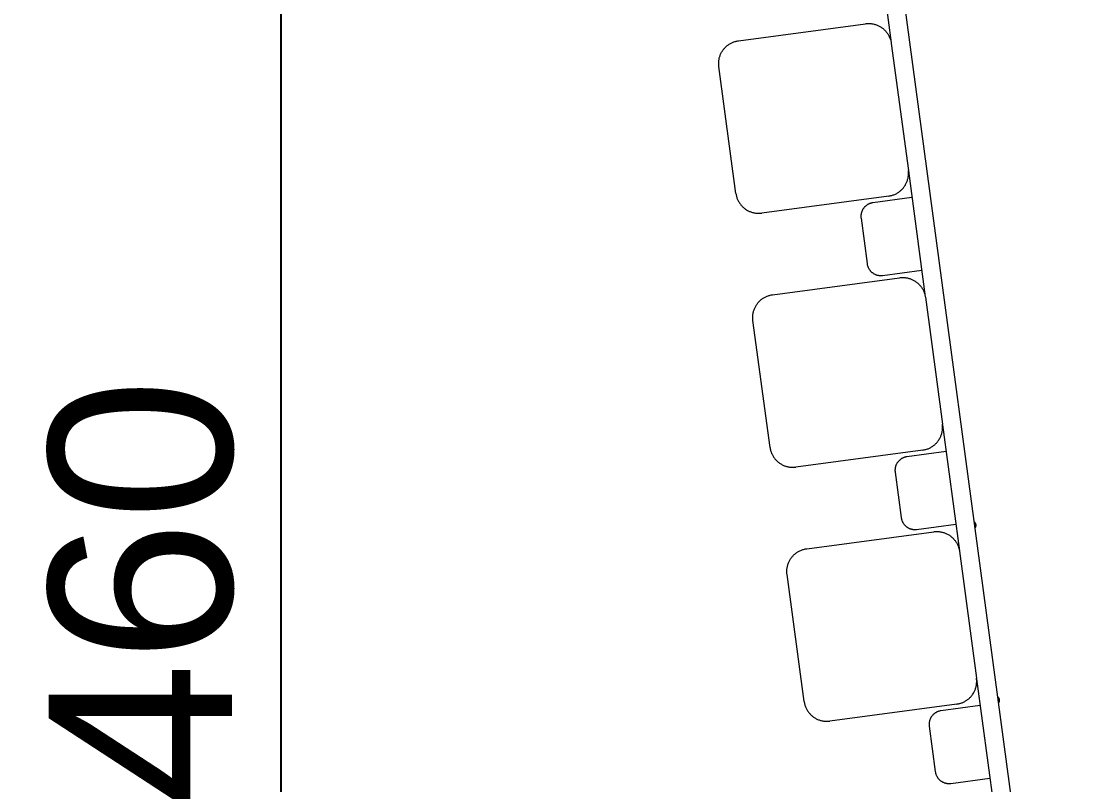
# Model space of a CAD drawing. Header units: millimetres. Extents: x -80 to 4518, y -398 to 2524.
# Drawn here: x 2001.4 to 2236.4, y 1565.2 to 1731.9 of the extents above; entities that cross this region are included whole.
import ezdxf

# ---------------------------------------------------------------- set-up
doc = ezdxf.new("R2010")
doc.units = ezdxf.units.MM
doc.layers.add('ZANO_R', color=7, linetype='Continuous', lineweight=0)
doc.layers.add('ZANO_W', color=1, linetype='Continuous', lineweight=0)
doc.styles.add('Arial', font='arial.ttf')
doc.styles.get("Standard").update_dxf_attribs({"font": 'ARIALUNI.TTF'})
doc.dimstyles.new('pl i ang', dxfattribs={"dimtxt": 50, "dimasz": 50, "dimexe": 1.25, "dimexo": 0.625, "dimgap": 10, "dimtad": 1, "dimtoh": 1, "dimtxsty": 'Standard', "dimcen": 2.5, "dimclrd": 1, "dimclre": 1, "dimclrt": 1, "dimadec": 0, "dimazin": 0, "dimtfac": 1, "dimtmove": 0, "dimatfit": 3, "dimfxl": 1, "dimarcsym": 1})

# ---------------------------------------------------------------- blocks, each defined once
blk = doc.blocks.new('*D387')
at = {"layer": 'ZANO_W', "color": 1, "lineweight": -2}
for p, q in [((2136.89, 1837.26), (2048.07, 1837.26)), ((2058.07, 1797.26), (2058.07, 1417.51)), ((2175.32, 1377.51), (2048.07, 1377.51))]:
    blk.add_line(p, q, dxfattribs=at)
at = {"layer": 'ZANO_W', "color": 1}
for points in [[(2064.73, 1797.26), (2051.4, 1797.26), (2058.07, 1837.26)], [(2051.4, 1417.51), (2064.73, 1417.51), (2058.07, 1377.51)]]:
    blk.add_solid(points, dxfattribs=at)
at = {"layer": 'ZANO_W', "color": 1, "insert": (2027.64, 1607.38), "char_height": 40, "attachment_point": 5, "rotation": 90, "style": 'Arial'}
blk.add_mtext('460', dxfattribs=at)

msp = doc.modelspace()

# ---------------------------------------------------------------- linework, layer by layer
at = {"layer": 'ZANO_R'}
for p, q in [((2187.79, 1784.08), (2236.44, 1421.53)), ((2187.68, 1754.79), (2191.38, 1727.26)), ((2158.02, 1727.72), (2185.77, 1731.44)), ((2185.77, 1731.44), (2185.94, 1731.46)), ((2185.94, 1731.46), (2186.11, 1731.48)), ((2186.11, 1731.48), (2186.28, 1731.48)), ((2186.28, 1731.48), (2186.45, 1731.49)), ((2186.45, 1731.49), (2186.62, 1731.48)), ((2186.62, 1731.48), (2186.8, 1731.47)), ((2186.8, 1731.47), (2186.97, 1731.46)), ((2186.97, 1731.46), (2187.13, 1731.44)), ((2187.13, 1731.44), (2187.3, 1731.41)), ((2187.3, 1731.41), (2187.47, 1731.38)), ((2187.47, 1731.38), (2187.64, 1731.34)), ((2187.64, 1731.34), (2187.8, 1731.3)), ((2187.8, 1731.3), (2187.97, 1731.25)), ((2187.97, 1731.25), (2188.13, 1731.19)), ((2188.13, 1731.19), (2188.29, 1731.13)), ((2188.29, 1731.13), (2188.44, 1731.07)), ((2188.44, 1731.07), (2188.6, 1731)), ((2188.6, 1731), (2188.75, 1730.92)), ((2188.75, 1730.92), (2188.9, 1730.84)), ((2188.9, 1730.84), (2189.05, 1730.75)), ((2189.05, 1730.75), (2189.19, 1730.66)), ((2189.19, 1730.66), (2189.33, 1730.56)), ((2189.33, 1730.56), (2189.47, 1730.46)), ((2189.47, 1730.46), (2189.61, 1730.36)), ((2189.61, 1730.36), (2189.74, 1730.25)), ((2189.74, 1730.25), (2189.86, 1730.13)), ((2189.86, 1730.13), (2189.98, 1730.01)), ((2189.98, 1730.01), (2190.1, 1729.89)), ((2157.19, 1727.53), (2157.35, 1727.58)), ((2157.35, 1727.58), (2157.52, 1727.63)), ((2157.52, 1727.63), (2157.69, 1727.66)), ((2157.69, 1727.66), (2157.85, 1727.69)), ((2157.85, 1727.69), (2158.02, 1727.72)), ((2190.1, 1729.89), (2190.22, 1729.76)), ((2190.22, 1729.76), (2190.33, 1729.63)), ((2190.33, 1729.63), (2190.43, 1729.5)), ((2190.43, 1729.5), (2190.53, 1729.36)), ((2190.53, 1729.36), (2190.63, 1729.22)), ((2190.63, 1729.22), (2190.72, 1729.07)), ((2190.72, 1729.07), (2190.8, 1728.92)), ((2190.8, 1728.92), (2190.88, 1728.77)), ((2190.88, 1728.77), (2190.96, 1728.62)), ((2190.96, 1728.62), (2191.03, 1728.46)), ((2191.03, 1728.46), (2191.1, 1728.31)), ((2191.1, 1728.31), (2191.15, 1728.15)), ((2191.15, 1728.15), (2191.21, 1727.98)), ((2191.21, 1727.98), (2191.26, 1727.82)), ((2191.26, 1727.82), (2191.3, 1727.66)), ((2191.3, 1727.66), (2191.34, 1727.49)), ((2154.25, 1725.08), (2154.34, 1725.23)), ((2154.34, 1725.23), (2154.42, 1725.38)), ((2154.42, 1725.38), (2154.51, 1725.52)), ((2154.51, 1725.52), (2154.61, 1725.66)), ((2154.61, 1725.66), (2154.71, 1725.8)), ((2154.71, 1725.8), (2154.82, 1725.93)), ((2154.82, 1725.93), (2154.93, 1726.06)), ((2154.93, 1726.06), (2155.04, 1726.19)), ((2155.04, 1726.19), (2155.16, 1726.31)), ((2155.16, 1726.31), (2155.29, 1726.43)), ((2155.29, 1726.43), (2155.41, 1726.54)), ((2155.41, 1726.54), (2155.54, 1726.65)), ((2155.54, 1726.65), (2155.68, 1726.76)), ((2155.68, 1726.76), (2155.82, 1726.86)), ((2155.82, 1726.86), (2155.96, 1726.95)), ((2155.96, 1726.95), (2156.1, 1727.04)), ((2156.1, 1727.04), (2156.25, 1727.13)), ((2156.25, 1727.13), (2156.4, 1727.21)), ((2156.4, 1727.21), (2156.55, 1727.29)), ((2156.55, 1727.29), (2156.71, 1727.36)), ((2156.71, 1727.36), (2156.87, 1727.42)), ((2156.87, 1727.42), (2157.03, 1727.48)), ((2157.03, 1727.48), (2157.19, 1727.53)), ((2191.34, 1727.49), (2191.37, 1727.32)), ((2191.37, 1727.32), (2191.39, 1727.15)), ((2191.39, 1727.15), (2195.12, 1699.4)), ((2153.69, 1722.95), (2153.7, 1723.12)), ((2153.69, 1722.78), (2153.69, 1722.95)), ((2153.7, 1723.12), (2153.71, 1723.29)), ((2153.71, 1723.29), (2153.74, 1723.46)), ((2153.74, 1723.46), (2153.76, 1723.63)), ((2153.76, 1723.63), (2153.79, 1723.8)), ((2153.79, 1723.8), (2153.83, 1723.96)), ((2153.83, 1723.96), (2153.88, 1724.13)), ((2153.88, 1724.13), (2153.93, 1724.29)), ((2153.93, 1724.29), (2153.98, 1724.45)), ((2153.98, 1724.45), (2154.04, 1724.61)), ((2154.04, 1724.61), (2154.11, 1724.77)), ((2154.11, 1724.77), (2154.18, 1724.93)), ((2154.18, 1724.93), (2154.25, 1725.08)), ((2153.69, 1722.61), (2153.69, 1722.78)), ((2153.7, 1722.44), (2153.69, 1722.61)), ((2153.71, 1722.27), (2153.7, 1722.44)), ((2153.73, 1722.1), (2153.71, 1722.27)), ((2157.45, 1694.35), (2153.73, 1722.1)), ((2195.14, 1699.23), (2195.12, 1699.4)), ((2194.81, 1696.89), (2194.87, 1697.05)), ((2194.87, 1697.05), (2194.92, 1697.21)), ((2194.92, 1697.21), (2194.97, 1697.37)), ((2194.97, 1697.37), (2195.02, 1697.54)), ((2195.02, 1697.54), (2195.05, 1697.7)), ((2195.05, 1697.7), (2195.09, 1697.87)), ((2195.09, 1697.87), (2195.11, 1698.04)), ((2195.11, 1698.04), (2195.13, 1698.21)), ((2195.13, 1699.29), (2198.83, 1671.76)), ((2195.13, 1698.21), (2195.15, 1698.38)), ((2195.15, 1699.06), (2195.14, 1699.23)), ((2195.16, 1698.89), (2195.15, 1699.06)), ((2195.15, 1698.38), (2195.16, 1698.55)), ((2195.16, 1698.72), (2195.16, 1698.89)), ((2195.16, 1698.55), (2195.16, 1698.72)), ((2193.03, 1694.64), (2193.17, 1694.74)), ((2193.17, 1694.74), (2193.3, 1694.85)), ((2193.3, 1694.85), (2193.44, 1694.96)), ((2193.44, 1694.96), (2193.56, 1695.07)), ((2193.56, 1695.07), (2193.69, 1695.19)), ((2193.69, 1695.19), (2193.8, 1695.31)), ((2193.8, 1695.31), (2193.92, 1695.44)), ((2193.92, 1695.44), (2194.03, 1695.57)), ((2194.03, 1695.57), (2194.14, 1695.7)), ((2194.14, 1695.7), (2194.24, 1695.84)), ((2194.24, 1695.84), (2194.33, 1695.98)), ((2194.33, 1695.98), (2194.43, 1696.12)), ((2194.43, 1696.12), (2194.51, 1696.27)), ((2194.51, 1696.27), (2194.59, 1696.42)), ((2194.59, 1696.42), (2194.67, 1696.57)), ((2194.67, 1696.57), (2194.74, 1696.73)), ((2194.74, 1696.73), (2194.81, 1696.89)), ((2157.45, 1694.35), (2157.48, 1694.18)), ((2157.48, 1694.18), (2157.51, 1694.01)), ((2157.51, 1694.01), (2157.55, 1693.84)), ((2157.55, 1693.84), (2157.59, 1693.68)), ((2157.59, 1693.68), (2157.64, 1693.52)), ((2157.64, 1693.52), (2157.69, 1693.35)), ((2157.69, 1693.35), (2157.75, 1693.19)), ((2157.75, 1693.19), (2157.82, 1693.04)), ((2157.82, 1693.04), (2157.89, 1692.88)), ((2157.89, 1692.88), (2157.96, 1692.73)), ((2157.96, 1692.73), (2158.04, 1692.58)), ((2158.04, 1692.58), (2158.13, 1692.43)), ((2158.13, 1692.43), (2158.22, 1692.28)), ((2190.83, 1693.78), (2163.08, 1690.06)), ((2187.35, 1692.31), (2187.25, 1692.29)), ((2195.91, 1693.45), (2187.35, 1692.31)), ((2190.83, 1693.78), (2191, 1693.81)), ((2191, 1693.81), (2191.16, 1693.84)), ((2191.16, 1693.84), (2191.33, 1693.87)), ((2191.33, 1693.87), (2191.5, 1693.92)), ((2191.5, 1693.92), (2191.66, 1693.97)), ((2191.66, 1693.97), (2191.82, 1694.02)), ((2191.82, 1694.02), (2191.98, 1694.08)), ((2191.98, 1694.08), (2192.14, 1694.14)), ((2192.14, 1694.14), (2192.29, 1694.21)), ((2192.29, 1694.21), (2192.45, 1694.29)), ((2192.45, 1694.29), (2192.6, 1694.37)), ((2192.6, 1694.37), (2192.75, 1694.46)), ((2192.75, 1694.46), (2192.89, 1694.55)), ((2192.89, 1694.55), (2193.03, 1694.64)), ((2158.22, 1692.28), (2158.32, 1692.14)), ((2158.32, 1692.14), (2158.42, 1692)), ((2158.42, 1692), (2158.52, 1691.87)), ((2158.52, 1691.87), (2158.63, 1691.74)), ((2158.63, 1691.74), (2158.75, 1691.61)), ((2158.75, 1691.61), (2158.86, 1691.49)), ((2158.86, 1691.49), (2158.99, 1691.37)), ((2158.99, 1691.37), (2159.11, 1691.25)), ((2159.11, 1691.25), (2159.24, 1691.14)), ((2159.24, 1691.14), (2159.38, 1691.04)), ((2159.38, 1691.04), (2159.51, 1690.94)), ((2159.51, 1690.94), (2159.65, 1690.84)), ((2159.65, 1690.84), (2159.8, 1690.75)), ((2159.8, 1690.75), (2159.95, 1690.66)), ((2159.95, 1690.66), (2160.1, 1690.58)), ((2160.1, 1690.58), (2160.25, 1690.5)), ((2160.25, 1690.5), (2160.4, 1690.43)), ((2160.4, 1690.43), (2160.56, 1690.37)), ((2160.56, 1690.37), (2160.72, 1690.31)), ((2160.72, 1690.31), (2160.88, 1690.25)), ((2160.88, 1690.25), (2161.05, 1690.2)), ((2161.05, 1690.2), (2161.21, 1690.16)), ((2161.21, 1690.16), (2161.38, 1690.12)), ((2161.38, 1690.12), (2161.54, 1690.09)), ((2161.54, 1690.09), (2161.71, 1690.06)), ((2161.71, 1690.06), (2161.88, 1690.04)), ((2161.88, 1690.04), (2162.05, 1690.03)), ((2162.05, 1690.03), (2162.22, 1690.02)), ((2162.22, 1690.02), (2162.39, 1690.01)), ((2162.39, 1690.01), (2162.56, 1690.01)), ((2162.56, 1690.01), (2162.74, 1690.02)), ((2162.74, 1690.02), (2162.91, 1690.04)), ((2162.91, 1690.04), (2163.08, 1690.06)), ((2184.82, 1689.95), (2184.8, 1689.85)), ((2184.84, 1690.05), (2184.82, 1689.95)), ((2184.87, 1690.15), (2184.84, 1690.05)), ((2184.9, 1690.25), (2184.87, 1690.15)), ((2184.93, 1690.35), (2184.9, 1690.25)), ((2184.96, 1690.44), (2184.93, 1690.35)), ((2185, 1690.54), (2184.96, 1690.44)), ((2185.05, 1690.63), (2185, 1690.54)), ((2185.09, 1690.72), (2185.05, 1690.63)), ((2185.14, 1690.81), (2185.09, 1690.72)), ((2185.19, 1690.9), (2185.14, 1690.81)), ((2185.25, 1690.99), (2185.19, 1690.9)), ((2185.31, 1691.07), (2185.25, 1690.99)), ((2185.37, 1691.15), (2185.31, 1691.07)), ((2185.43, 1691.23), (2185.37, 1691.15)), ((2185.5, 1691.31), (2185.43, 1691.23)), ((2185.57, 1691.39), (2185.5, 1691.31)), ((2185.64, 1691.46), (2185.57, 1691.39)), ((2185.71, 1691.53), (2185.64, 1691.46)), ((2185.79, 1691.6), (2185.71, 1691.53)), ((2185.87, 1691.67), (2185.79, 1691.6)), ((2185.95, 1691.73), (2185.87, 1691.67)), ((2186.03, 1691.79), (2185.95, 1691.73)), ((2186.11, 1691.85), (2186.03, 1691.79)), ((2186.2, 1691.9), (2186.11, 1691.85)), ((2186.29, 1691.95), (2186.2, 1691.9)), ((2186.38, 1692), (2186.29, 1691.95)), ((2186.47, 1692.05), (2186.38, 1692)), ((2186.57, 1692.09), (2186.47, 1692.05)), ((2186.66, 1692.13), (2186.57, 1692.09)), ((2186.76, 1692.16), (2186.66, 1692.13)), ((2186.85, 1692.19), (2186.76, 1692.16)), ((2186.95, 1692.22), (2186.85, 1692.19)), ((2187.05, 1692.25), (2186.95, 1692.22)), ((2187.15, 1692.27), (2187.05, 1692.25)), ((2187.25, 1692.29), (2187.15, 1692.27)), ((2184.76, 1689.55), (2184.75, 1689.44)), ((2184.75, 1689.44), (2184.75, 1689.34)), ((2184.75, 1689.34), (2184.75, 1689.24)), ((2184.75, 1689.24), (2184.76, 1689.14)), ((2184.77, 1689.65), (2184.76, 1689.55)), ((2184.76, 1689.14), (2184.77, 1689.03)), ((2184.78, 1689.75), (2184.77, 1689.65)), ((2184.77, 1689.03), (2184.78, 1688.93)), ((2184.8, 1689.85), (2184.78, 1689.75)), ((2184.78, 1688.93), (2186.11, 1679.02)), ((2186.11, 1679.02), (2186.12, 1678.92)), ((2186.12, 1678.92), (2186.14, 1678.82)), ((2186.14, 1678.82), (2186.16, 1678.72)), ((2186.16, 1678.72), (2186.19, 1678.62)), ((2186.19, 1678.62), (2186.22, 1678.52)), ((2186.22, 1678.52), (2186.25, 1678.43)), ((2186.25, 1678.43), (2186.29, 1678.33)), ((2186.29, 1678.33), (2186.33, 1678.23)), ((2186.33, 1678.23), (2186.37, 1678.14)), ((2165.47, 1672.22), (2193.22, 1675.94)), ((2186.37, 1678.14), (2186.41, 1678.05)), ((2186.41, 1678.05), (2186.46, 1677.96)), ((2186.46, 1677.96), (2186.51, 1677.87)), ((2186.51, 1677.87), (2186.57, 1677.78)), ((2186.57, 1677.78), (2186.63, 1677.7)), ((2186.63, 1677.7), (2186.69, 1677.62)), ((2186.69, 1677.62), (2186.75, 1677.53)), ((2186.75, 1677.53), (2186.81, 1677.46)), ((2186.81, 1677.46), (2186.88, 1677.38)), ((2186.88, 1677.38), (2186.95, 1677.31)), ((2186.95, 1677.31), (2187.03, 1677.23)), ((2187.03, 1677.23), (2187.1, 1677.17)), ((2187.1, 1677.17), (2187.18, 1677.1)), ((2187.18, 1677.1), (2187.26, 1677.04)), ((2187.26, 1677.04), (2187.34, 1676.98)), ((2187.34, 1676.98), (2187.43, 1676.92)), ((2187.43, 1676.92), (2187.51, 1676.86)), ((2187.51, 1676.86), (2187.6, 1676.81)), ((2187.6, 1676.81), (2187.69, 1676.76)), ((2187.69, 1676.76), (2187.78, 1676.72)), ((2187.78, 1676.72), (2187.88, 1676.67)), ((2187.88, 1676.67), (2187.97, 1676.63)), ((2187.97, 1676.63), (2188.07, 1676.6)), ((2188.07, 1676.6), (2188.17, 1676.56)), ((2188.17, 1676.56), (2188.26, 1676.53)), ((2188.26, 1676.53), (2188.36, 1676.51)), ((2188.36, 1676.51), (2188.46, 1676.49)), ((2188.46, 1676.49), (2188.56, 1676.47)), ((2188.56, 1676.47), (2188.66, 1676.45)), ((2188.66, 1676.45), (2188.77, 1676.44)), ((2188.77, 1676.44), (2188.87, 1676.43)), ((2188.87, 1676.43), (2188.97, 1676.42)), ((2188.97, 1676.42), (2189.07, 1676.42)), ((2189.07, 1676.42), (2189.17, 1676.42)), ((2189.17, 1676.42), (2189.28, 1676.43)), ((2189.28, 1676.43), (2189.38, 1676.44)), ((2189.38, 1676.44), (2189.48, 1676.45)), ((2189.48, 1676.45), (2198.04, 1677.6)), ((2193.22, 1675.94), (2193.39, 1675.96)), ((2193.39, 1675.96), (2193.56, 1675.97)), ((2193.56, 1675.97), (2193.73, 1675.98)), ((2193.73, 1675.98), (2193.9, 1675.98)), ((2193.9, 1675.98), (2194.07, 1675.98)), ((2194.07, 1675.98), (2194.24, 1675.97)), ((2194.24, 1675.97), (2194.41, 1675.96)), ((2194.41, 1675.96), (2194.58, 1675.94)), ((2194.58, 1675.94), (2194.75, 1675.91)), ((2194.75, 1675.91), (2194.92, 1675.88)), ((2194.92, 1675.88), (2195.08, 1675.84)), ((2195.08, 1675.84), (2195.25, 1675.79)), ((2195.25, 1675.79), (2195.41, 1675.75)), ((2195.41, 1675.75), (2195.57, 1675.69)), ((2195.57, 1675.69), (2195.73, 1675.63)), ((2195.73, 1675.63), (2195.89, 1675.56)), ((2195.89, 1675.56), (2196.05, 1675.49)), ((2196.05, 1675.49), (2196.2, 1675.42)), ((2196.2, 1675.42), (2196.35, 1675.33)), ((2196.35, 1675.33), (2196.5, 1675.25)), ((2196.5, 1675.25), (2196.64, 1675.16)), ((2196.64, 1675.16), (2196.78, 1675.06)), ((2196.78, 1675.06), (2196.92, 1674.96)), ((2196.92, 1674.96), (2197.05, 1674.85)), ((2197.05, 1674.85), (2197.18, 1674.74)), ((2197.18, 1674.74), (2197.31, 1674.63)), ((2197.31, 1674.63), (2197.43, 1674.51)), ((2197.43, 1674.51), (2197.55, 1674.39)), ((2197.55, 1674.39), (2197.66, 1674.26)), ((2197.66, 1674.26), (2197.77, 1674.13)), ((2197.77, 1674.13), (2197.88, 1673.99)), ((2197.88, 1673.99), (2197.98, 1673.85)), ((2197.98, 1673.85), (2198.07, 1673.71)), ((2198.07, 1673.71), (2198.17, 1673.57)), ((2198.17, 1673.57), (2198.25, 1673.42)), ((2162.86, 1671.04), (2162.99, 1671.15)), ((2162.99, 1671.15), (2163.13, 1671.25)), ((2163.13, 1671.25), (2163.26, 1671.36)), ((2163.26, 1671.36), (2163.4, 1671.45)), ((2163.4, 1671.45), (2163.55, 1671.54)), ((2163.55, 1671.54), (2163.7, 1671.63)), ((2163.7, 1671.63), (2163.85, 1671.71)), ((2163.85, 1671.71), (2164, 1671.78)), ((2164, 1671.78), (2164.16, 1671.85)), ((2164.16, 1671.85), (2164.31, 1671.92)), ((2164.31, 1671.92), (2164.47, 1671.98)), ((2164.47, 1671.98), (2164.64, 1672.03)), ((2164.64, 1672.03), (2164.8, 1672.08)), ((2164.8, 1672.08), (2164.97, 1672.12)), ((2164.97, 1672.12), (2165.13, 1672.16)), ((2165.13, 1672.16), (2165.3, 1672.19)), ((2165.3, 1672.19), (2165.47, 1672.22)), ((2198.25, 1673.42), (2198.33, 1673.27)), ((2198.33, 1673.27), (2198.41, 1673.12)), ((2198.41, 1673.12), (2198.48, 1672.96)), ((2198.48, 1672.96), (2198.54, 1672.8)), ((2198.54, 1672.8), (2198.6, 1672.64)), ((2198.6, 1672.64), (2198.66, 1672.48)), ((2198.66, 1672.48), (2198.7, 1672.32)), ((2198.7, 1672.32), (2198.75, 1672.15)), ((2198.75, 1672.15), (2198.78, 1671.99)), ((2198.78, 1671.99), (2198.82, 1671.82)), ((2198.82, 1671.82), (2198.84, 1671.65)), ((2198.84, 1671.65), (2202.56, 1643.9)), ((2161.32, 1668.63), (2161.37, 1668.79)), ((2161.37, 1668.79), (2161.43, 1668.95)), ((2161.43, 1668.95), (2161.49, 1669.11)), ((2161.49, 1669.11), (2161.55, 1669.27)), ((2161.55, 1669.27), (2161.63, 1669.42)), ((2161.63, 1669.42), (2161.7, 1669.58)), ((2161.7, 1669.58), (2161.78, 1669.73)), ((2161.78, 1669.73), (2161.87, 1669.87)), ((2161.87, 1669.87), (2161.96, 1670.02)), ((2161.96, 1670.02), (2162.06, 1670.16)), ((2162.06, 1670.16), (2162.16, 1670.29)), ((2162.16, 1670.29), (2162.27, 1670.43)), ((2162.27, 1670.43), (2162.38, 1670.56)), ((2162.38, 1670.56), (2162.49, 1670.69)), ((2162.49, 1670.69), (2162.61, 1670.81)), ((2162.61, 1670.81), (2162.73, 1670.93)), ((2162.73, 1670.93), (2162.86, 1671.04)), ((2161.13, 1667.28), (2161.14, 1667.45)), ((2161.14, 1667.11), (2161.13, 1667.28)), ((2161.14, 1667.45), (2161.15, 1667.62)), ((2161.14, 1666.94), (2161.14, 1667.11)), ((2161.16, 1666.77), (2161.14, 1666.94)), ((2161.15, 1667.62), (2161.16, 1667.79)), ((2161.16, 1667.79), (2161.18, 1667.96)), ((2161.18, 1666.6), (2161.16, 1666.77)), ((2161.18, 1667.96), (2161.21, 1668.13)), ((2164.9, 1638.84), (2161.18, 1666.6)), ((2161.21, 1668.13), (2161.24, 1668.29)), ((2161.24, 1668.29), (2161.28, 1668.46)), ((2161.28, 1668.46), (2161.32, 1668.63)), ((2202.58, 1643.73), (2202.56, 1643.9)), ((2202.58, 1643.79), (2206.27, 1616.26)), ((2202.6, 1643.56), (2202.58, 1643.73)), ((2202.61, 1643.39), (2202.6, 1643.56)), ((2202.6, 1642.88), (2202.61, 1643.05)), ((2202.61, 1643.22), (2202.61, 1643.39)), ((2202.61, 1643.05), (2202.61, 1643.22)), ((2201.78, 1640.48), (2201.87, 1640.62)), ((2201.87, 1640.62), (2201.96, 1640.77)), ((2201.96, 1640.77), (2202.04, 1640.92)), ((2202.04, 1640.92), (2202.12, 1641.07)), ((2202.12, 1641.07), (2202.19, 1641.23)), ((2202.19, 1641.23), (2202.25, 1641.38)), ((2202.25, 1641.38), (2202.31, 1641.54)), ((2202.31, 1641.54), (2202.37, 1641.71)), ((2202.37, 1641.71), (2202.42, 1641.87)), ((2202.42, 1641.87), (2202.46, 1642.03)), ((2202.46, 1642.03), (2202.5, 1642.2)), ((2202.5, 1642.2), (2202.53, 1642.37)), ((2202.53, 1642.37), (2202.56, 1642.54)), ((2202.56, 1642.54), (2202.58, 1642.71)), ((2202.58, 1642.71), (2202.6, 1642.88)), ((2164.9, 1638.84), (2164.93, 1638.68)), ((2164.93, 1638.68), (2164.96, 1638.51)), ((2164.96, 1638.51), (2165, 1638.34)), ((2165, 1638.34), (2165.04, 1638.18)), ((2198.27, 1638.28), (2170.52, 1634.55)), ((2198.27, 1638.28), (2198.44, 1638.3)), ((2198.44, 1638.3), (2198.61, 1638.33)), ((2198.61, 1638.33), (2198.78, 1638.37)), ((2198.78, 1638.37), (2198.94, 1638.41)), ((2198.94, 1638.41), (2199.11, 1638.46)), ((2199.11, 1638.46), (2199.27, 1638.52)), ((2199.27, 1638.52), (2199.43, 1638.58)), ((2199.43, 1638.58), (2199.59, 1638.64)), ((2199.59, 1638.64), (2199.74, 1638.71)), ((2199.74, 1638.71), (2199.89, 1638.79)), ((2199.89, 1638.79), (2200.05, 1638.87)), ((2200.05, 1638.87), (2200.19, 1638.95)), ((2200.19, 1638.95), (2200.34, 1639.04)), ((2200.34, 1639.04), (2200.48, 1639.14)), ((2200.48, 1639.14), (2200.62, 1639.24)), ((2200.62, 1639.24), (2200.75, 1639.34)), ((2200.75, 1639.34), (2200.88, 1639.45)), ((2200.88, 1639.45), (2201.01, 1639.57)), ((2201.01, 1639.57), (2201.13, 1639.69)), ((2201.13, 1639.69), (2201.25, 1639.81)), ((2201.25, 1639.81), (2201.37, 1639.94)), ((2201.37, 1639.94), (2201.48, 1640.07)), ((2201.48, 1640.07), (2201.58, 1640.2)), ((2201.58, 1640.2), (2201.68, 1640.34)), ((2201.68, 1640.34), (2201.78, 1640.48)), ((2165.04, 1638.18), (2165.09, 1638.01)), ((2165.09, 1638.01), (2165.14, 1637.85)), ((2165.14, 1637.85), (2165.2, 1637.69)), ((2165.2, 1637.69), (2165.26, 1637.53)), ((2165.26, 1637.53), (2165.34, 1637.38)), ((2165.34, 1637.38), (2165.41, 1637.22)), ((2165.41, 1637.22), (2165.49, 1637.07)), ((2165.49, 1637.07), (2165.58, 1636.93)), ((2165.58, 1636.93), (2165.67, 1636.78)), ((2165.67, 1636.78), (2165.76, 1636.64)), ((2165.76, 1636.64), (2165.86, 1636.5)), ((2165.86, 1636.5), (2165.97, 1636.37)), ((2165.97, 1636.37), (2166.08, 1636.24)), ((2166.08, 1636.24), (2166.19, 1636.11)), ((2166.19, 1636.11), (2166.31, 1635.99)), ((2166.31, 1635.99), (2166.43, 1635.87)), ((2193.01, 1635.88), (2192.94, 1635.81)), ((2193.08, 1635.96), (2193.01, 1635.88)), ((2193.16, 1636.03), (2193.08, 1635.96)), ((2193.23, 1636.1), (2193.16, 1636.03)), ((2193.31, 1636.16), (2193.23, 1636.1)), ((2193.39, 1636.23), (2193.31, 1636.16)), ((2193.48, 1636.29), (2193.39, 1636.23)), ((2193.56, 1636.34), (2193.48, 1636.29)), ((2193.65, 1636.4), (2193.56, 1636.34)), ((2193.74, 1636.45), (2193.65, 1636.4)), ((2193.83, 1636.5), (2193.74, 1636.45)), ((2193.92, 1636.54), (2193.83, 1636.5)), ((2194.01, 1636.58), (2193.92, 1636.54)), ((2194.11, 1636.62), (2194.01, 1636.58)), ((2194.2, 1636.66), (2194.11, 1636.62)), ((2194.3, 1636.69), (2194.2, 1636.66)), ((2194.4, 1636.72), (2194.3, 1636.69)), ((2194.5, 1636.75), (2194.4, 1636.72)), ((2194.6, 1636.77), (2194.5, 1636.75)), ((2194.7, 1636.79), (2194.6, 1636.77)), ((2194.8, 1636.8), (2194.7, 1636.79)), ((2203.36, 1637.95), (2194.8, 1636.8)), ((2166.43, 1635.87), (2166.56, 1635.75)), ((2166.56, 1635.75), (2166.69, 1635.64)), ((2166.69, 1635.64), (2166.82, 1635.54)), ((2166.82, 1635.54), (2166.96, 1635.43)), ((2166.96, 1635.43), (2167.1, 1635.34)), ((2167.1, 1635.34), (2167.25, 1635.25)), ((2167.25, 1635.25), (2167.39, 1635.16)), ((2167.39, 1635.16), (2167.54, 1635.08)), ((2167.54, 1635.08), (2167.7, 1635)), ((2167.7, 1635), (2167.85, 1634.93)), ((2167.85, 1634.93), (2168.01, 1634.86)), ((2168.01, 1634.86), (2168.17, 1634.8)), ((2168.17, 1634.8), (2168.33, 1634.75)), ((2168.33, 1634.75), (2168.49, 1634.7)), ((2168.49, 1634.7), (2168.66, 1634.66)), ((2168.66, 1634.66), (2168.82, 1634.62)), ((2168.82, 1634.62), (2168.99, 1634.59)), ((2168.99, 1634.59), (2169.16, 1634.56)), ((2169.16, 1634.56), (2169.33, 1634.54)), ((2169.33, 1634.54), (2169.5, 1634.52)), ((2169.5, 1634.52), (2169.67, 1634.51)), ((2169.67, 1634.51), (2169.84, 1634.51)), ((2169.84, 1634.51), (2170.01, 1634.51)), ((2170.01, 1634.51), (2170.18, 1634.52)), ((2170.18, 1634.52), (2170.35, 1634.53)), ((2170.35, 1634.53), (2170.52, 1634.55)), ((2192.21, 1634.04), (2192.2, 1633.94)), ((2192.2, 1633.94), (2192.2, 1633.84)), ((2192.2, 1633.84), (2192.2, 1633.74)), ((2192.2, 1633.74), (2192.21, 1633.63)), ((2192.22, 1634.15), (2192.21, 1634.04)), ((2192.21, 1633.63), (2192.21, 1633.53)), ((2192.21, 1633.53), (2192.23, 1633.43)), ((2192.23, 1634.25), (2192.22, 1634.15)), ((2192.24, 1634.35), (2192.23, 1634.25)), ((2192.26, 1634.45), (2192.24, 1634.35)), ((2192.29, 1634.55), (2192.26, 1634.45)), ((2192.31, 1634.65), (2192.29, 1634.55)), ((2192.34, 1634.75), (2192.31, 1634.65)), ((2192.38, 1634.84), (2192.34, 1634.75)), ((2192.41, 1634.94), (2192.38, 1634.84)), ((2192.45, 1635.03), (2192.41, 1634.94)), ((2192.49, 1635.13), (2192.45, 1635.03)), ((2192.54, 1635.22), (2192.49, 1635.13)), ((2192.59, 1635.31), (2192.54, 1635.22)), ((2192.64, 1635.4), (2192.59, 1635.31)), ((2192.7, 1635.48), (2192.64, 1635.4)), ((2192.75, 1635.57), (2192.7, 1635.48)), ((2192.81, 1635.65), (2192.75, 1635.57)), ((2192.88, 1635.73), (2192.81, 1635.65)), ((2192.94, 1635.81), (2192.88, 1635.73)), ((2192.23, 1633.43), (2193.56, 1623.52)), ((2193.56, 1623.52), (2193.57, 1623.42)), ((2193.57, 1623.42), (2193.59, 1623.32)), ((2193.59, 1623.32), (2193.61, 1623.22)), ((2193.61, 1623.22), (2193.64, 1623.12)), ((2193.64, 1623.12), (2193.67, 1623.02)), ((2193.67, 1623.02), (2193.7, 1622.92)), ((2193.7, 1622.92), (2193.73, 1622.83)), ((2193.73, 1622.83), (2193.77, 1622.73)), ((2193.77, 1622.73), (2193.82, 1622.64)), ((2193.82, 1622.64), (2193.86, 1622.55)), ((2193.86, 1622.55), (2193.91, 1622.46)), ((2193.91, 1622.46), (2193.96, 1622.37)), ((2193.96, 1622.37), (2194.02, 1622.28)), ((2194.02, 1622.28), (2194.07, 1622.2)), ((2194.07, 1622.2), (2194.13, 1622.11)), ((2194.13, 1622.11), (2194.2, 1622.03)), ((2194.2, 1622.03), (2194.26, 1621.95)), ((2194.26, 1621.95), (2194.33, 1621.88)), ((2194.33, 1621.88), (2194.4, 1621.8)), ((2194.4, 1621.8), (2194.47, 1621.73)), ((2196.93, 1620.94), (2205.49, 1622.09)), ((2209.46, 1622.62), (2209.48, 1622.6)), ((2209.48, 1622.6), (2209.51, 1622.58)), ((2209.51, 1622.58), (2209.54, 1622.56)), ((2209.54, 1622.56), (2209.56, 1622.53)), ((2209.56, 1622.53), (2209.58, 1622.51)), ((2209.58, 1622.51), (2209.61, 1622.48)), ((2209.61, 1622.48), (2209.63, 1622.45)), ((2209.63, 1622.45), (2209.65, 1622.43)), ((2209.65, 1622.43), (2209.67, 1622.4)), ((2209.67, 1622.4), (2209.69, 1622.37)), ((2209.69, 1622.37), (2209.71, 1622.34)), ((2209.71, 1622.34), (2209.73, 1622.31)), ((2209.73, 1622.31), (2209.74, 1622.28)), ((2209.74, 1622.28), (2209.76, 1622.25)), ((2209.76, 1622.25), (2209.77, 1622.21)), ((2209.77, 1622.21), (2209.78, 1622.18)), ((2209.78, 1622.18), (2209.8, 1622.15)), ((2209.8, 1622.15), (2209.81, 1622.12)), ((2209.81, 1622.12), (2209.82, 1622.08)), ((2209.82, 1622.08), (2209.82, 1622.05)), ((2209.82, 1622.05), (2209.83, 1622.01)), ((2209.83, 1622.01), (2209.84, 1621.98)), ((2209.84, 1621.98), (2209.84, 1621.95)), ((2209.84, 1621.95), (2209.84, 1621.91)), ((2209.84, 1621.91), (2209.85, 1621.88)), ((2209.85, 1621.88), (2209.85, 1621.84)), ((2209.85, 1621.84), (2209.85, 1621.81)), ((2209.85, 1621.81), (2209.85, 1621.77)), ((2172.92, 1616.71), (2200.67, 1620.44)), ((2194.47, 1621.73), (2194.55, 1621.66)), ((2194.55, 1621.66), (2194.63, 1621.6)), ((2194.63, 1621.6), (2194.71, 1621.53)), ((2194.71, 1621.53), (2194.79, 1621.47)), ((2194.79, 1621.47), (2194.88, 1621.41)), ((2194.88, 1621.41), (2194.96, 1621.36)), ((2194.96, 1621.36), (2195.05, 1621.31)), ((2195.05, 1621.31), (2195.14, 1621.26)), ((2195.14, 1621.26), (2195.23, 1621.21)), ((2195.23, 1621.21), (2195.32, 1621.17)), ((2195.32, 1621.17), (2195.42, 1621.13)), ((2195.42, 1621.13), (2195.52, 1621.09)), ((2195.52, 1621.09), (2195.61, 1621.06)), ((2195.61, 1621.06), (2195.71, 1621.03)), ((2195.71, 1621.03), (2195.81, 1621.01)), ((2195.81, 1621.01), (2195.91, 1620.98)), ((2195.91, 1620.98), (2196.01, 1620.96)), ((2196.01, 1620.96), (2196.11, 1620.95)), ((2196.11, 1620.95), (2196.21, 1620.93)), ((2196.21, 1620.93), (2196.31, 1620.93)), ((2196.31, 1620.93), (2196.42, 1620.92)), ((2196.42, 1620.92), (2196.52, 1620.92)), ((2196.52, 1620.92), (2196.62, 1620.92)), ((2196.62, 1620.92), (2196.72, 1620.92)), ((2196.72, 1620.92), (2196.83, 1620.93)), ((2196.83, 1620.93), (2196.93, 1620.94)), ((2200.67, 1620.44), (2200.84, 1620.46)), ((2200.84, 1620.46), (2201.01, 1620.47)), ((2201.01, 1620.47), (2201.18, 1620.48)), ((2201.18, 1620.48), (2201.35, 1620.48)), ((2201.35, 1620.48), (2201.52, 1620.48)), ((2201.52, 1620.48), (2201.69, 1620.47)), ((2201.69, 1620.47), (2201.86, 1620.45)), ((2201.86, 1620.45), (2202.03, 1620.43)), ((2202.03, 1620.43), (2202.2, 1620.41)), ((2202.2, 1620.41), (2202.37, 1620.37)), ((2202.37, 1620.37), (2202.53, 1620.34)), ((2202.53, 1620.34), (2202.7, 1620.29)), ((2202.7, 1620.29), (2202.86, 1620.24)), ((2202.86, 1620.24), (2203.02, 1620.19)), ((2203.02, 1620.19), (2203.18, 1620.13)), ((2203.18, 1620.13), (2203.34, 1620.06)), ((2203.34, 1620.06), (2203.49, 1619.99)), ((2203.49, 1619.99), (2203.65, 1619.91)), ((2203.65, 1619.91), (2203.8, 1619.83)), ((2203.8, 1619.83), (2203.94, 1619.75)), ((2203.94, 1619.75), (2204.09, 1619.65)), ((2204.09, 1619.65), (2204.23, 1619.56)), ((2204.23, 1619.56), (2204.37, 1619.46)), ((2204.37, 1619.46), (2204.5, 1619.35)), ((2209.66, 1621.25), (2209.64, 1621.22)), ((2209.68, 1621.28), (2209.66, 1621.25)), ((2209.7, 1621.31), (2209.68, 1621.28)), ((2209.72, 1621.34), (2209.7, 1621.31)), ((2209.74, 1621.37), (2209.72, 1621.34)), ((2209.75, 1621.4), (2209.74, 1621.37)), ((2209.77, 1621.43), (2209.75, 1621.4)), ((2209.78, 1621.47), (2209.77, 1621.43)), ((2209.79, 1621.5), (2209.78, 1621.47)), ((2209.8, 1621.53), (2209.79, 1621.5)), ((2209.81, 1621.57), (2209.8, 1621.53)), ((2209.82, 1621.6), (2209.81, 1621.57)), ((2209.83, 1621.63), (2209.82, 1621.6)), ((2209.84, 1621.7), (2209.83, 1621.67)), ((2209.83, 1621.67), (2209.83, 1621.63)), ((2209.85, 1621.77), (2209.84, 1621.74)), ((2209.84, 1621.74), (2209.84, 1621.7)), ((2204.5, 1619.35), (2204.63, 1619.24)), ((2204.63, 1619.24), (2204.76, 1619.12)), ((2204.76, 1619.12), (2204.88, 1619.01)), ((2204.88, 1619.01), (2205, 1618.88)), ((2205, 1618.88), (2205.11, 1618.76)), ((2205.11, 1618.76), (2205.22, 1618.62)), ((2205.22, 1618.62), (2205.33, 1618.49)), ((2205.33, 1618.49), (2205.43, 1618.35)), ((2205.43, 1618.35), (2205.52, 1618.21)), ((2205.52, 1618.21), (2205.61, 1618.07)), ((2205.61, 1618.07), (2205.7, 1617.92)), ((2205.7, 1617.92), (2205.78, 1617.77)), ((2205.78, 1617.77), (2205.85, 1617.61)), ((2205.85, 1617.61), (2205.92, 1617.46)), ((2205.92, 1617.46), (2205.99, 1617.3)), ((2205.99, 1617.3), (2206.05, 1617.14)), ((2206.05, 1617.14), (2206.1, 1616.98)), ((2169.51, 1614.65), (2169.61, 1614.79)), ((2169.61, 1614.79), (2169.71, 1614.93)), ((2169.71, 1614.93), (2169.82, 1615.06)), ((2169.82, 1615.06), (2169.94, 1615.18)), ((2169.94, 1615.18), (2170.06, 1615.31)), ((2170.06, 1615.31), (2170.18, 1615.42)), ((2170.18, 1615.42), (2170.31, 1615.54)), ((2170.31, 1615.54), (2170.44, 1615.65)), ((2170.44, 1615.65), (2170.57, 1615.75)), ((2170.57, 1615.75), (2170.71, 1615.85)), ((2170.71, 1615.85), (2170.85, 1615.95)), ((2170.85, 1615.95), (2171, 1616.04)), ((2171, 1616.04), (2171.14, 1616.12)), ((2171.14, 1616.12), (2171.29, 1616.21)), ((2171.29, 1616.21), (2171.45, 1616.28)), ((2171.45, 1616.28), (2171.6, 1616.35)), ((2171.6, 1616.35), (2171.76, 1616.42)), ((2171.76, 1616.42), (2171.92, 1616.47)), ((2171.92, 1616.47), (2172.08, 1616.53)), ((2172.08, 1616.53), (2172.25, 1616.58)), ((2172.25, 1616.58), (2172.41, 1616.62)), ((2172.41, 1616.62), (2172.58, 1616.66)), ((2172.58, 1616.66), (2172.75, 1616.69)), ((2172.75, 1616.69), (2172.92, 1616.71)), ((2206.1, 1616.98), (2206.15, 1616.82)), ((2206.15, 1616.82), (2206.19, 1616.65)), ((2206.19, 1616.65), (2206.23, 1616.48)), ((2206.23, 1616.48), (2206.26, 1616.32)), ((2206.26, 1616.32), (2206.29, 1616.15)), ((2206.29, 1616.15), (2210.01, 1588.4)), ((2168.61, 1612.29), (2168.63, 1612.46)), ((2168.63, 1612.46), (2168.66, 1612.62)), ((2168.66, 1612.62), (2168.69, 1612.79)), ((2168.69, 1612.79), (2168.73, 1612.96)), ((2168.73, 1612.96), (2168.77, 1613.12)), ((2168.77, 1613.12), (2168.82, 1613.29)), ((2168.82, 1613.29), (2168.87, 1613.45)), ((2168.87, 1613.45), (2168.94, 1613.61)), ((2168.94, 1613.61), (2169, 1613.77)), ((2169, 1613.77), (2169.07, 1613.92)), ((2169.07, 1613.92), (2169.15, 1614.07)), ((2169.15, 1614.07), (2169.23, 1614.22)), ((2169.23, 1614.22), (2169.32, 1614.37)), ((2169.32, 1614.37), (2169.41, 1614.51)), ((2169.41, 1614.51), (2169.51, 1614.65)), ((2168.58, 1611.95), (2168.59, 1612.12)), ((2168.58, 1611.77), (2168.58, 1611.95)), ((2168.58, 1611.6), (2168.58, 1611.77)), ((2168.59, 1611.43), (2168.58, 1611.6)), ((2168.59, 1612.12), (2168.61, 1612.29)), ((2168.61, 1611.26), (2168.59, 1611.43)), ((2168.63, 1611.09), (2168.61, 1611.26)), ((2172.35, 1583.34), (2168.63, 1611.09)), ((2209.87, 1586.37), (2209.91, 1586.53)), ((2209.91, 1586.53), (2209.95, 1586.7)), ((2209.95, 1586.7), (2209.98, 1586.87)), ((2209.98, 1586.87), (2210.01, 1587.03)), ((2210.03, 1588.23), (2210.01, 1588.4)), ((2210.01, 1587.03), (2210.03, 1587.2)), ((2210.03, 1588.29), (2213.72, 1560.75)), ((2210.04, 1588.06), (2210.03, 1588.23)), ((2210.03, 1587.2), (2210.04, 1587.37)), ((2210.05, 1587.89), (2210.04, 1588.06)), ((2210.04, 1587.37), (2210.05, 1587.54)), ((2210.06, 1587.71), (2210.05, 1587.89)), ((2210.05, 1587.54), (2210.06, 1587.71)), ((2208.46, 1584.07), (2208.58, 1584.18)), ((2208.58, 1584.18), (2208.7, 1584.31)), ((2208.7, 1584.31), (2208.81, 1584.43)), ((2208.81, 1584.43), (2208.92, 1584.56)), ((2208.92, 1584.56), (2209.03, 1584.7)), ((2209.03, 1584.7), (2209.13, 1584.83)), ((2209.13, 1584.83), (2209.23, 1584.97)), ((2209.23, 1584.97), (2209.32, 1585.12)), ((2209.32, 1585.12), (2209.41, 1585.27)), ((2209.41, 1585.27), (2209.49, 1585.42)), ((2209.49, 1585.42), (2209.56, 1585.57)), ((2209.56, 1585.57), (2209.64, 1585.72)), ((2209.64, 1585.72), (2209.7, 1585.88)), ((2209.7, 1585.88), (2209.76, 1586.04)), ((2209.76, 1586.04), (2209.82, 1586.2)), ((2209.82, 1586.2), (2209.87, 1586.37)), ((2214.59, 1584.38), (2214.61, 1584.36)), ((2214.61, 1584.36), (2214.64, 1584.34)), ((2214.64, 1584.34), (2214.66, 1584.32)), ((2214.66, 1584.32), (2214.69, 1584.29)), ((2214.69, 1584.29), (2214.71, 1584.27)), ((2214.71, 1584.27), (2214.73, 1584.24)), ((2214.73, 1584.24), (2214.76, 1584.22)), ((2214.76, 1584.22), (2214.78, 1584.19)), ((2214.78, 1584.19), (2214.8, 1584.16)), ((2172.35, 1583.34), (2172.37, 1583.17)), ((2172.37, 1583.17), (2172.41, 1583.01)), ((2172.41, 1583.01), (2172.44, 1582.84)), ((2172.44, 1582.84), (2172.49, 1582.67)), ((2172.49, 1582.67), (2172.53, 1582.51)), ((2172.53, 1582.51), (2172.59, 1582.35)), ((2172.59, 1582.35), (2172.65, 1582.19)), ((2172.65, 1582.19), (2172.71, 1582.03)), ((2172.71, 1582.03), (2172.78, 1581.87)), ((2172.78, 1581.87), (2172.86, 1581.72)), ((2205.72, 1582.77), (2177.97, 1579.05)), ((2210.81, 1582.45), (2202.25, 1581.3)), ((2205.72, 1582.77), (2205.89, 1582.8)), ((2205.89, 1582.8), (2206.06, 1582.83)), ((2206.06, 1582.83), (2206.22, 1582.87)), ((2206.22, 1582.87), (2206.39, 1582.91)), ((2206.39, 1582.91), (2206.55, 1582.96)), ((2206.55, 1582.96), (2206.71, 1583.01)), ((2206.71, 1583.01), (2206.87, 1583.07)), ((2206.87, 1583.07), (2207.03, 1583.14)), ((2207.03, 1583.14), (2207.19, 1583.21)), ((2207.19, 1583.21), (2207.34, 1583.28)), ((2207.34, 1583.28), (2207.49, 1583.36)), ((2207.49, 1583.36), (2207.64, 1583.45)), ((2207.64, 1583.45), (2207.78, 1583.54)), ((2207.78, 1583.54), (2207.93, 1583.64)), ((2207.93, 1583.64), (2208.06, 1583.74)), ((2208.06, 1583.74), (2208.2, 1583.84)), ((2208.2, 1583.84), (2208.33, 1583.95)), ((2208.33, 1583.95), (2208.46, 1584.07)), ((2214.79, 1583.01), (2214.77, 1582.98)), ((2214.81, 1583.04), (2214.79, 1583.01)), ((2214.8, 1584.16), (2214.82, 1584.13)), ((2214.83, 1583.07), (2214.81, 1583.04)), ((2214.82, 1584.13), (2214.83, 1584.1)), ((2214.83, 1584.1), (2214.85, 1584.07)), ((2214.85, 1583.09), (2214.83, 1583.07)), ((2214.85, 1584.07), (2214.87, 1584.04)), ((2214.87, 1583.12), (2214.85, 1583.09)), ((2214.87, 1584.04), (2214.88, 1584.01)), ((2214.88, 1583.16), (2214.87, 1583.12)), ((2214.88, 1584.01), (2214.9, 1583.98)), ((2214.89, 1583.19), (2214.88, 1583.16)), ((2214.91, 1583.22), (2214.89, 1583.19)), ((2214.9, 1583.98), (2214.91, 1583.95)), ((2214.91, 1583.95), (2214.92, 1583.92)), ((2214.92, 1583.25), (2214.91, 1583.22)), ((2214.92, 1583.92), (2214.93, 1583.89)), ((2214.93, 1583.28), (2214.92, 1583.25)), ((2214.93, 1583.89), (2214.94, 1583.85)), ((2214.94, 1583.31), (2214.93, 1583.28)), ((2214.94, 1583.85), (2214.95, 1583.82)), ((2214.95, 1583.35), (2214.94, 1583.31)), ((2214.95, 1583.82), (2214.96, 1583.79)), ((2214.96, 1583.38), (2214.95, 1583.35)), ((2214.96, 1583.79), (2214.96, 1583.75)), ((2214.96, 1583.75), (2214.97, 1583.72)), ((2214.97, 1583.45), (2214.96, 1583.41)), ((2214.96, 1583.41), (2214.96, 1583.38)), ((2214.97, 1583.72), (2214.97, 1583.69)), ((2214.97, 1583.69), (2214.98, 1583.65)), ((2214.98, 1583.52), (2214.97, 1583.48)), ((2214.97, 1583.48), (2214.97, 1583.45)), ((2214.98, 1583.65), (2214.98, 1583.62)), ((2214.98, 1583.62), (2214.98, 1583.58)), ((2214.98, 1583.58), (2214.98, 1583.55)), ((2214.98, 1583.55), (2214.98, 1583.52)), ((2172.86, 1581.72), (2172.94, 1581.57)), ((2172.94, 1581.57), (2173.02, 1581.42)), ((2173.02, 1581.42), (2173.11, 1581.28)), ((2173.11, 1581.28), (2173.21, 1581.14)), ((2173.21, 1581.14), (2173.31, 1581)), ((2173.31, 1581), (2173.42, 1580.86)), ((2173.42, 1580.86), (2173.53, 1580.73)), ((2173.53, 1580.73), (2173.64, 1580.61)), ((2173.64, 1580.61), (2173.76, 1580.48)), ((2173.76, 1580.48), (2173.88, 1580.36)), ((2173.88, 1580.36), (2174.01, 1580.25)), ((2174.01, 1580.25), (2174.14, 1580.14)), ((2174.14, 1580.14), (2174.27, 1580.03)), ((2174.27, 1580.03), (2174.41, 1579.93)), ((2174.41, 1579.93), (2174.55, 1579.83)), ((2174.55, 1579.83), (2174.69, 1579.74)), ((2174.69, 1579.74), (2174.84, 1579.66)), ((2174.84, 1579.66), (2174.99, 1579.57)), ((2174.99, 1579.57), (2175.14, 1579.5)), ((2175.14, 1579.5), (2175.3, 1579.43)), ((2199.9, 1579.53), (2199.86, 1579.44)), ((2199.94, 1579.62), (2199.9, 1579.53)), ((2199.99, 1579.72), (2199.94, 1579.62)), ((2200.04, 1579.81), (2199.99, 1579.72)), ((2200.09, 1579.89), (2200.04, 1579.81)), ((2200.14, 1579.98), (2200.09, 1579.89)), ((2200.2, 1580.06), (2200.14, 1579.98)), ((2200.26, 1580.15), (2200.2, 1580.06)), ((2200.32, 1580.23), (2200.26, 1580.15)), ((2200.39, 1580.31), (2200.32, 1580.23)), ((2200.46, 1580.38), (2200.39, 1580.31)), ((2200.53, 1580.45), (2200.46, 1580.38)), ((2200.61, 1580.53), (2200.53, 1580.45)), ((2200.68, 1580.59), (2200.61, 1580.53)), ((2200.76, 1580.66), (2200.68, 1580.59)), ((2200.84, 1580.72), (2200.76, 1580.66)), ((2200.92, 1580.78), (2200.84, 1580.72)), ((2201.01, 1580.84), (2200.92, 1580.78)), ((2201.1, 1580.89), (2201.01, 1580.84)), ((2201.18, 1580.95), (2201.1, 1580.89)), ((2201.27, 1580.99), (2201.18, 1580.95)), ((2201.37, 1581.04), (2201.27, 1580.99)), ((2201.46, 1581.08), (2201.37, 1581.04)), ((2201.55, 1581.12), (2201.46, 1581.08)), ((2201.65, 1581.16), (2201.55, 1581.12)), ((2201.75, 1581.19), (2201.65, 1581.16)), ((2201.85, 1581.22), (2201.75, 1581.19)), ((2201.95, 1581.24), (2201.85, 1581.22)), ((2202.05, 1581.27), (2201.95, 1581.24)), ((2202.15, 1581.28), (2202.05, 1581.27)), ((2202.25, 1581.3), (2202.15, 1581.28)), ((2175.3, 1579.43), (2175.46, 1579.36)), ((2175.46, 1579.36), (2175.61, 1579.3)), ((2175.61, 1579.3), (2175.78, 1579.25)), ((2175.78, 1579.25), (2175.94, 1579.2)), ((2175.94, 1579.2), (2176.1, 1579.15)), ((2176.1, 1579.15), (2176.27, 1579.11)), ((2176.27, 1579.11), (2176.44, 1579.08)), ((2176.44, 1579.08), (2176.61, 1579.06)), ((2176.61, 1579.06), (2176.78, 1579.03)), ((2176.78, 1579.03), (2176.95, 1579.02)), ((2176.95, 1579.02), (2177.12, 1579.01)), ((2177.12, 1579.01), (2177.29, 1579.01)), ((2177.29, 1579.01), (2177.46, 1579.01)), ((2177.46, 1579.01), (2177.63, 1579.02)), ((2177.63, 1579.02), (2177.8, 1579.03)), ((2177.8, 1579.03), (2177.97, 1579.05)), ((2199.66, 1578.64), (2199.65, 1578.54)), ((2199.65, 1578.54), (2199.65, 1578.44)), ((2199.65, 1578.44), (2199.65, 1578.34)), ((2199.65, 1578.34), (2199.65, 1578.23)), ((2199.65, 1578.23), (2199.65, 1578.13)), ((2199.65, 1578.13), (2199.66, 1578.03)), ((2199.68, 1578.74), (2199.66, 1578.64)), ((2199.66, 1578.03), (2199.67, 1577.93)), ((2199.67, 1577.93), (2201, 1568.02)), ((2199.69, 1578.85), (2199.68, 1578.74)), ((2199.71, 1578.95), (2199.69, 1578.85)), ((2199.73, 1579.05), (2199.71, 1578.95)), ((2199.76, 1579.15), (2199.73, 1579.05)), ((2199.79, 1579.24), (2199.76, 1579.15)), ((2199.82, 1579.34), (2199.79, 1579.24)), ((2199.86, 1579.44), (2199.82, 1579.34)), ((2201, 1568.02), (2201.02, 1567.92)), ((2201.02, 1567.92), (2201.04, 1567.81)), ((2201.04, 1567.81), (2201.06, 1567.71)), ((2201.06, 1567.71), (2201.08, 1567.62)), ((2201.08, 1567.62), (2201.11, 1567.52)), ((2201.11, 1567.52), (2201.15, 1567.42)), ((2201.15, 1567.42), (2201.18, 1567.32)), ((2201.18, 1567.32), (2201.22, 1567.23)), ((2201.22, 1567.23), (2201.26, 1567.14)), ((2201.26, 1567.14), (2201.31, 1567.04)), ((2201.31, 1567.04), (2201.36, 1566.95)), ((2201.36, 1566.95), (2201.41, 1566.86)), ((2201.41, 1566.86), (2201.46, 1566.78)), ((2201.46, 1566.78), (2201.52, 1566.69)), ((2201.52, 1566.69), (2201.58, 1566.61)), ((2201.58, 1566.61), (2201.64, 1566.53)), ((2201.64, 1566.53), (2201.71, 1566.45)), ((2201.71, 1566.45), (2201.78, 1566.37)), ((2201.78, 1566.37), (2201.85, 1566.3)), ((2201.85, 1566.3), (2201.92, 1566.23)), ((2201.92, 1566.23), (2202, 1566.16)), ((2202, 1566.16), (2202.08, 1566.09)), ((2202.08, 1566.09), (2202.16, 1566.03)), ((2202.16, 1566.03), (2202.24, 1565.97)), ((2202.24, 1565.97), (2202.32, 1565.91)), ((2202.32, 1565.91), (2202.41, 1565.86)), ((2202.41, 1565.86), (2202.5, 1565.81)), ((2202.5, 1565.81), (2202.59, 1565.76)), ((2202.59, 1565.76), (2202.68, 1565.71)), ((2202.68, 1565.71), (2202.77, 1565.67)), ((2202.77, 1565.67), (2202.87, 1565.63)), ((2202.87, 1565.63), (2202.96, 1565.59)), ((2202.96, 1565.59), (2203.06, 1565.56)), ((2203.06, 1565.56), (2203.16, 1565.53)), ((2203.16, 1565.53), (2203.26, 1565.5)), ((2203.26, 1565.5), (2203.36, 1565.48)), ((2203.36, 1565.48), (2203.46, 1565.46)), ((2203.46, 1565.46), (2203.56, 1565.44)), ((2203.56, 1565.44), (2203.66, 1565.43)), ((2203.66, 1565.43), (2203.76, 1565.42)), ((2203.76, 1565.42), (2203.86, 1565.42)), ((2203.86, 1565.42), (2203.97, 1565.42)), ((2203.97, 1565.42), (2204.07, 1565.42)), ((2204.07, 1565.42), (2204.17, 1565.42)), ((2204.17, 1565.42), (2204.27, 1565.43)), ((2204.27, 1565.43), (2204.37, 1565.44)), ((2204.37, 1565.44), (2212.94, 1566.59))]:
    msp.add_line(p, q, dxfattribs=at)

# ---------------------------------------------------------------- dimensions: what is measured, and where the dimension line sits
at = {"layer": 'ZANO_W'}
dim = msp.add_linear_dim(base=(2058.07, 1377.51), p1=(2146.89, 1837.26), p2=(2185.32, 1377.51), angle=90, dimstyle='pl i ang', override={"dimtxt": 40, "dimasz": 40, "dimexe": 10, "dimexo": 10, "dimtoh": 0, "dimdec": 0, "dimtxsty": 'Arial', "dimtdec": 0, "dimtmove": 1}, dxfattribs=at)
dim.commit()
dim.dimension.update_dxf_attribs({"geometry": '*D387', "text_midpoint": (2027.64, 1607.38)})

doc.saveas('drawing.dxf')
